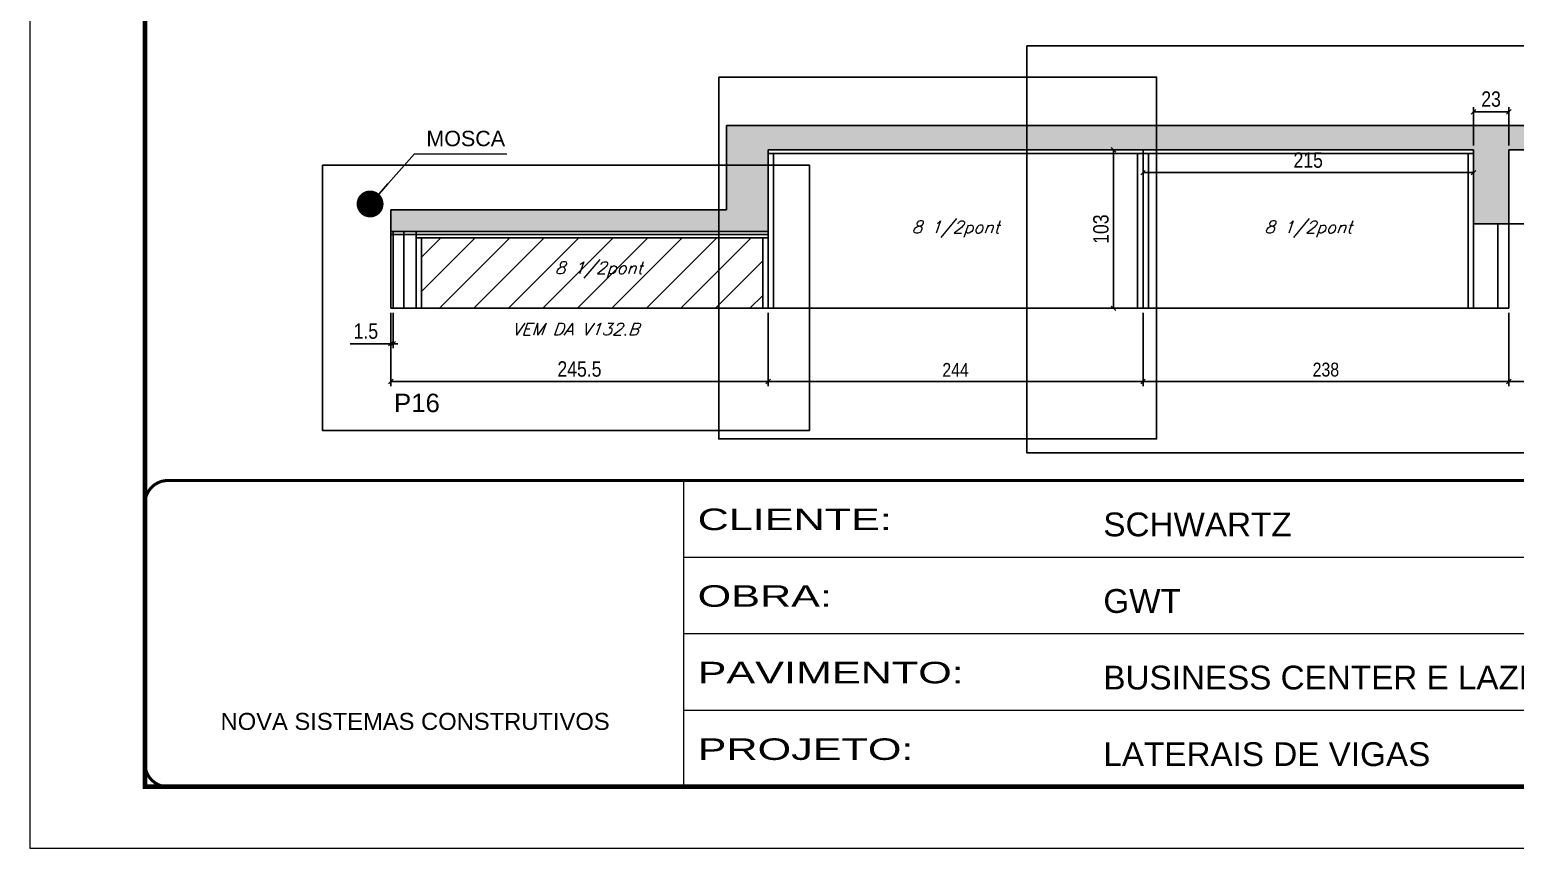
# Model space of a CAD drawing. Extents: x 2603 to 22413, y 1253 to 30260.
# Drawn here: x 2603 to 3570, y 23076 to 23609 of the extents above; entities that cross this region are included whole.
import ezdxf

# ---------------------------------------------------------------- set-up
doc = ezdxf.new("R2010")
doc.units = 0
doc.linetypes.add('CONTINUO', pattern=[0])
doc.linetypes.add('DASHED', pattern=[0.75, 0.5, -0.25])
for name, color, linetype in [('5', 5, 'Continuous'), ('COTA', 241, 'Continuous'), ('Painéis', 200, 'Continuous'), ('SARR_2.2x7', 40, 'Continuous'), ('SARR_3.5x7', 81, 'Continuous'), ('texto', 7, 'Continuous')]:
    doc.layers.add(name, color=color, linetype=linetype)
for name, color, linetype, lineweight in [('CARIMBO', 255, 'Continuous', 9), ('Folhas', 255, 'Continuous', 9), ('Hachura', 251, 'Continuous', 9), ('SARRAFO DE PRESSAO', 251, 'DASHED', 9)]:
    doc.layers.add(name, color=color, linetype=linetype, lineweight=lineweight)
doc.styles.add('ARIAL', font='arial.ttf')
doc.styles.add('COTA TECNICA', font='techl___.ttf', dxfattribs={"height": 10})
doc.styles.add('COTA TECNICA-50', font='techl___.ttf', dxfattribs={"height": 9})
doc.styles.add('Romans', font='romans.shx')
doc.styles.get("Standard").update_dxf_attribs({"font": 'arial.ttf'})
doc.styles.add('Tecnologia', font='')
doc.styles.get('Tecnologia').set_extended_font_data('Forgotten Futurist')
doc.dimstyles.new('3x', dxfattribs={"dimtxt": 10, "dimasz": 5, "dimexe": 7, "dimexo": 5, "dimgap": 4, "dimtad": 1, "dimdec": 4, "dimlfac": 0.333333, "dimdsep": 46, "dimtxsty": 'Standard', "dimblk": 'DOT', "dimcen": 0.09, "dimclrd": 1, "dimclre": 1, "dimclrt": 2, "dimadec": 0, "dimazin": 2, "dimtfac": 1, "dimtdec": 4, "dimtmove": 0, "dimatfit": 3, "dimldrblk": 'DOT', "dimfxl": 1, "dimtolj": 1, "dimtzin": 0, "dimlwd": 9, "dimlwe": 9, "dimarcsym": 0})
doc.dimstyles.new('COTA PAINEL-50', dxfattribs={"dimtxt": 9, "dimasz": 3, "dimexe": 3, "dimexo": 3, "dimgap": 3, "dimtad": 1, "dimdec": 1, "dimzin": 12, "dimdsep": 46, "dimtxsty": 'COTA TECNICA-50', "dimblk1": 'OBLIQUE', "dimblk2": 'OBLIQUE', "dimsah": 1, "dimcen": 0.9, "dimclrd": 4, "dimclre": 4, "dimclrt": 240, "dimadec": 1, "dimazin": 3, "dimtfac": 1, "dimtdec": 1, "dimtmove": 0, "dimatfit": 3, "dimfxl": 1, "dimtolj": 1, "dimtzin": 12, "dimarcsym": 0})
doc.dimstyles.new('PAINEL', dxfattribs={"dimtxt": 10, "dimasz": 3, "dimexe": 3, "dimexo": 3, "dimgap": 3, "dimtad": 1, "dimdec": 1, "dimzin": 12, "dimdsep": 46, "dimtxsty": 'COTA TECNICA', "dimblk1": 'OBLIQUE', "dimblk2": 'OBLIQUE', "dimsah": 1, "dimcen": 0.9, "dimclrd": 4, "dimclre": 4, "dimclrt": 240, "dimadec": 1, "dimazin": 3, "dimtfac": 1, "dimtdec": 1, "dimtmove": 0, "dimatfit": 3, "dimfxl": 1, "dimtolj": 1, "dimtzin": 12, "dimarcsym": 0})

# ---------------------------------------------------------------- blocks, each defined once
blk = doc.blocks.new('9999999999')
at = {"color": 30, "linetype": 'CONTINUO'}
for p, q in [((98564.56, 34230.21), (98564.56, 34429.45)), ((98564.56, 34379.64), (99583.98, 34379.64)), ((98564.56, 34329.83), (99487.98, 34329.83)), ((98564.56, 34280.02), (99487.98, 34280.02))]:
    blk.add_line(p, q, dxfattribs=at)
at = {"color": 30, "linetype": 'CONTINUO', "const_width": 2}
blk.add_lwpolyline([(99583.98, 34230.21), (99583.98, 34414.45, 0.414214), (99568.98, 34429.45), (98228.98, 34429.45, 0.414214), (98213.98, 34414.45), (98213.98, 34245.21, 0.414214), (98228.98, 34230.21), (99583.98, 34230.21)], format="xyb", dxfattribs=at)
at = {"layer": 'Folhas'}
blk.add_lwpolyline([(98138.98, 34190.21), (99623.98, 34190.21), (99623.98, 35240.21), (98138.98, 35240.21)], close=True, dxfattribs=at)
at = {"layer": 'Folhas', "color": 30, "const_width": 3}
blk.add_lwpolyline([(98213.98, 34230.21), (99583.98, 34230.21), (99583.98, 35200.21), (98213.98, 35200.21)], close=True, dxfattribs=at)
at = {"color": 7, "linetype": 'Continuous', "ltscale": 5, "style": 'ARIAL'}
for s, height, p in [('SCHWARTZ', 15.483, (98837.68, 34393.13)), ('GWT', 15.483, (98837.68, 34343.32)), ('BUSINESS CENTER E LAZER - PROJEÇÃO', 15.4829, (98837.68, 34293.51)), ('NOVA SISTEMAS CONSTRUTIVOS', 11.0592, (98263.19, 34267.21)), ('LATERAIS DE VIGAS', 15.4829, (98837.68, 34243.7))]:
    blk.add_text(s, height=height, dxfattribs=at).set_placement(p)
at = {"layer": 'Folhas', "color": 7, "style": 'Tecnologia', "width": 1.5}
for s, p in [('CLIENTE:', (98573.65, 34397.17)), ('OBRA:', (98573.65, 34347.31)), ('PAVIMENTO:', (98573.65, 34297.5)), ('PROJETO:', (98573.65, 34247.69))]:
    blk.add_text(s, height=14, dxfattribs=at).set_placement(p)
blk = doc.blocks.new('_Oblique')
at = {"color": 0, "linetype": 'ByBlock', "lineweight": -2}
blk.add_line((-0.5, -0.5), (0.5, 0.5), dxfattribs=at)
blk = doc.blocks.new('*D502')
at = {"layer": 'COTA', "color": 4, "linetype": 'ByBlock', "lineweight": -2, "transparency": 16777216}
for p, q in [((3083.49, 23424.53), (3083.49, 23376.89)), ((3327.49, 23424.53), (3327.49, 23376.89)), ((3083.49, 23379.89), (3327.49, 23379.89))]:
    blk.add_line(p, q, dxfattribs=at)
at = {"layer": 'Defpoints', "color": 0, "linetype": 'ByBlock', "transparency": 16777216}
for p in [(3083.49, 23427.53), (3327.49, 23427.53), (3327.49, 23379.89)]:
    blk.add_point(p, dxfattribs=at)
at = {"layer": 'COTA', "color": 4, "linetype": 'ByBlock', "lineweight": -2, "transparency": 16777216, "xscale": 3, "yscale": 3, "zscale": 3, "rotation": 180}
blk.add_blockref('_Oblique', (3083.49, 23379.89), dxfattribs=at)
at = {"layer": 'COTA', "color": 4, "linetype": 'ByBlock', "lineweight": -2, "transparency": 16777216, "xscale": 3, "yscale": 3, "zscale": 3}
blk.add_blockref('_Oblique', (3327.49, 23379.89), dxfattribs=at)
at = {"layer": 'COTA', "color": 240, "linetype": 'ByBlock', "transparency": 16777216, "insert": (3205.49, 23387.46), "char_height": 9, "attachment_point": 5, "style": 'COTA TECNICA-50'}
blk.add_mtext('\\A1;244', dxfattribs=at)
blk = doc.blocks.new('*D2711')
at = {"layer": 'COTA', "color": 4, "linetype": 'ByBlock', "lineweight": -2, "transparency": 16777216}
for p, q in [((3327.49, 23424.53), (3327.49, 23376.89)), ((3565.49, 23424.53), (3565.49, 23376.89)), ((3327.49, 23379.89), (3565.49, 23379.89))]:
    blk.add_line(p, q, dxfattribs=at)
at = {"layer": 'Defpoints', "color": 0, "linetype": 'ByBlock', "transparency": 16777216}
for p in [(3327.49, 23427.53), (3565.49, 23427.53), (3565.49, 23379.89)]:
    blk.add_point(p, dxfattribs=at)
at = {"layer": 'COTA', "color": 4, "linetype": 'ByBlock', "lineweight": -2, "transparency": 16777216, "xscale": 3, "yscale": 3, "zscale": 3, "rotation": 180}
blk.add_blockref('_Oblique', (3327.49, 23379.89), dxfattribs=at)
at = {"layer": 'COTA', "color": 4, "linetype": 'ByBlock', "lineweight": -2, "transparency": 16777216, "xscale": 3, "yscale": 3, "zscale": 3}
blk.add_blockref('_Oblique', (3565.49, 23379.89), dxfattribs=at)
at = {"layer": 'COTA', "color": 240, "linetype": 'ByBlock', "transparency": 16777216, "insert": (3446.49, 23387.61), "char_height": 9, "attachment_point": 5, "style": 'COTA TECNICA-50'}
blk.add_mtext('\\A1;238', dxfattribs=at)
blk = doc.blocks.new('*D2712')
at = {"layer": 'COTA', "color": 4, "linetype": 'ByBlock', "lineweight": -2, "transparency": 16777216}
for p, q in [((2837.99, 23424.53), (2837.99, 23376.89)), ((3083.49, 23424.53), (3083.49, 23376.89)), ((3083.49, 23379.89), (2837.99, 23379.89))]:
    blk.add_line(p, q, dxfattribs=at)
at = {"layer": 'Defpoints', "color": 0, "linetype": 'ByBlock', "transparency": 16777216}
for p in [(2837.99, 23427.53), (3083.49, 23427.53), (2837.99, 23379.89)]:
    blk.add_point(p, dxfattribs=at)
at = {"layer": 'COTA', "color": 4, "linetype": 'ByBlock', "lineweight": -2, "transparency": 16777216, "xscale": 3, "yscale": 3, "zscale": 3, "rotation": 180}
blk.add_blockref('_Oblique', (2837.99, 23379.89), dxfattribs=at)
at = {"layer": 'COTA', "color": 4, "linetype": 'ByBlock', "lineweight": -2, "transparency": 16777216, "xscale": 3, "yscale": 3, "zscale": 3}
blk.add_blockref('_Oblique', (3083.49, 23379.89), dxfattribs=at)
at = {"layer": 'COTA', "color": 240, "linetype": 'ByBlock', "transparency": 16777216, "insert": (2960.74, 23388), "char_height": 10, "attachment_point": 5, "style": 'COTA TECNICA'}
blk.add_mtext('\\A1;245.5', dxfattribs=at)
blk = doc.blocks.new('*D2713')
at = {"layer": 'COTA', "color": 4, "linetype": 'ByBlock', "lineweight": -2, "transparency": 16777216}
for p, q in [((2837.99, 23424.53), (2837.99, 23401.52)), ((2839.49, 23424.53), (2839.49, 23401.52)), ((2837.99, 23404.52), (2811.48, 23404.52)), ((2839.49, 23404.52), (2837.99, 23404.52)), ((2839.49, 23404.52), (2842.49, 23404.52))]:
    blk.add_line(p, q, dxfattribs=at)
at = {"layer": 'Defpoints', "color": 0, "linetype": 'ByBlock', "transparency": 16777216}
for p in [(2837.99, 23427.53), (2839.49, 23427.53), (2837.99, 23404.52)]:
    blk.add_point(p, dxfattribs=at)
at = {"layer": 'COTA', "color": 4, "linetype": 'ByBlock', "lineweight": -2, "transparency": 16777216, "xscale": 3, "yscale": 3, "zscale": 3}
blk.add_blockref('_Oblique', (2837.99, 23404.52), dxfattribs=at)
at = {"layer": 'COTA', "color": 4, "linetype": 'ByBlock', "lineweight": -2, "transparency": 16777216, "xscale": 3, "yscale": 3, "zscale": 3, "rotation": 180}
blk.add_blockref('_Oblique', (2839.49, 23404.52), dxfattribs=at)
at = {"layer": 'COTA', "color": 240, "linetype": 'ByBlock', "transparency": 16777216, "insert": (2821.74, 23412.63), "char_height": 10, "attachment_point": 5, "style": 'COTA TECNICA'}
blk.add_mtext('\\A1;1.5', dxfattribs=at)
blk = doc.blocks.new('*D2714')
at = {"layer": 'COTA', "color": 4, "linetype": 'ByBlock', "lineweight": -2, "transparency": 16777216}
for p, q in [((3809.49, 23479.53), (3809.49, 23376.89)), ((3565.49, 23424.53), (3565.49, 23376.89)), ((3565.49, 23379.89), (3809.49, 23379.89))]:
    blk.add_line(p, q, dxfattribs=at)
at = {"layer": 'Defpoints', "color": 0, "linetype": 'ByBlock', "transparency": 16777216}
for p in [(3809.49, 23482.53), (3565.49, 23427.53), (3809.49, 23379.89)]:
    blk.add_point(p, dxfattribs=at)
at = {"layer": 'COTA', "color": 4, "linetype": 'ByBlock', "lineweight": -2, "transparency": 16777216, "xscale": 3, "yscale": 3, "zscale": 3, "rotation": 180}
blk.add_blockref('_Oblique', (3565.49, 23379.89), dxfattribs=at)
at = {"layer": 'COTA', "color": 4, "linetype": 'ByBlock', "lineweight": -2, "transparency": 16777216, "xscale": 3, "yscale": 3, "zscale": 3}
blk.add_blockref('_Oblique', (3809.49, 23379.89), dxfattribs=at)
at = {"layer": 'COTA', "color": 240, "linetype": 'ByBlock', "transparency": 16777216, "insert": (3687.49, 23387.96), "char_height": 10, "attachment_point": 5, "style": 'COTA TECNICA'}
blk.add_mtext('\\A1;244', dxfattribs=at)
blk = doc.blocks.new('*D1627')
at = {"layer": 'COTA', "color": 4, "linetype": 'ByBlock', "lineweight": -2, "transparency": 16777216}
for p, q in [((3542.49, 23533.53), (3542.49, 23558.36)), ((3542.49, 23555.36), (3565.49, 23555.36)), ((3565.49, 23533.53), (3565.49, 23558.36))]:
    blk.add_line(p, q, dxfattribs=at)
at = {"layer": 'Defpoints', "color": 0, "linetype": 'ByBlock', "transparency": 16777216}
for p in [(3565.49, 23555.36), (3542.49, 23530.53), (3565.49, 23530.53)]:
    blk.add_point(p, dxfattribs=at)
at = {"layer": 'COTA', "color": 4, "linetype": 'ByBlock', "lineweight": -2, "transparency": 16777216, "xscale": 3, "yscale": 3, "zscale": 3, "rotation": 180}
blk.add_blockref('_Oblique', (3542.49, 23555.36), dxfattribs=at)
at = {"layer": 'COTA', "color": 4, "linetype": 'ByBlock', "lineweight": -2, "transparency": 16777216, "xscale": 3, "yscale": 3, "zscale": 3}
blk.add_blockref('_Oblique', (3565.49, 23555.36), dxfattribs=at)
at = {"layer": 'COTA', "color": 240, "linetype": 'ByBlock', "transparency": 16777216, "insert": (3553.99, 23563.58), "char_height": 10, "attachment_point": 5, "style": 'COTA TECNICA'}
blk.add_mtext('\\A1;23', dxfattribs=at)
blk = doc.blocks.new('_Dot')
at = {"color": 0, "linetype": 'ByBlock', "lineweight": -2}
blk.add_line((-0.5, 0), (-1, 0), dxfattribs=at)
at = {"color": 0, "linetype": 'ByBlock', "const_width": 0.5}
blk.add_lwpolyline([(-0.25, 0, 1), (0.25, 0, 1)], format="xyb", close=True, dxfattribs=at)
blk = doc.blocks.new('*D1477')
at = {"layer": 'COTA', "color": 4, "linetype": 'ByBlock', "lineweight": -2, "transparency": 16777216}
for p, q in [((3324.49, 23530.53), (3305.34, 23530.53)), ((3308.34, 23530.53), (3308.34, 23427.53)), ((3324.49, 23427.53), (3305.34, 23427.53))]:
    blk.add_line(p, q, dxfattribs=at)
at = {"layer": 'Defpoints', "color": 0, "linetype": 'ByBlock', "transparency": 16777216}
for p in [(3327.49, 23530.53), (3308.34, 23427.53), (3327.49, 23427.53)]:
    blk.add_point(p, dxfattribs=at)
at = {"layer": 'COTA', "color": 4, "linetype": 'ByBlock', "lineweight": -2, "transparency": 16777216, "xscale": 3, "yscale": 3, "zscale": 3}
for p, rotation in [((3308.34, 23530.53), 90), ((3308.34, 23427.53), 270)]:
    blk.add_blockref('_Oblique', p, dxfattribs=dict(at, rotation=rotation))
at = {"layer": 'COTA', "color": 240, "linetype": 'ByBlock', "transparency": 16777216, "insert": (3300.12, 23479.03), "char_height": 10, "attachment_point": 5, "rotation": 90, "style": 'COTA TECNICA'}
blk.add_mtext('\\A1;103', dxfattribs=at)
blk = doc.blocks.new('*D3232')
at = {"layer": 'COTA', "color": 4, "lineweight": -2, "transparency": 16777216}
for p, q in [((3327.49, 23525.33), (3327.49, 23512.78)), ((3542.49, 23525.33), (3542.49, 23512.78)), ((3327.49, 23515.78), (3542.49, 23515.78))]:
    blk.add_line(p, q, dxfattribs=at)
at = {"layer": 'Defpoints', "color": 0, "transparency": 16777216}
for p in [(3327.49, 23528.33), (3542.49, 23528.33), (3542.49, 23515.78)]:
    blk.add_point(p, dxfattribs=at)
at = {"layer": 'COTA', "color": 4, "lineweight": -2, "transparency": 16777216, "xscale": 3, "yscale": 3, "zscale": 3, "rotation": 180}
blk.add_blockref('_Oblique', (3327.49, 23515.78), dxfattribs=at)
at = {"layer": 'COTA', "color": 4, "lineweight": -2, "transparency": 16777216, "xscale": 3, "yscale": 3, "zscale": 3}
blk.add_blockref('_Oblique', (3542.49, 23515.78), dxfattribs=at)
at = {"layer": 'COTA', "color": 240, "transparency": 16777216, "insert": (3434.99, 23523.89), "char_height": 10, "attachment_point": 5, "style": 'COTA TECNICA'}
blk.add_mtext('\\A1;215', dxfattribs=at)

msp = doc.modelspace()

# ---------------------------------------------------------------- hatches: boundary and pattern name
at = {"layer": 'COTA', "linetype": 'ByBlock'}
h = msp.add_hatch(dxfattribs=at)
h.set_pattern_fill('AR-CONC', color=256, scale=0.03)
h.set_pattern_definition([(50, (-126418.0314, -5420.612), (5.46554007, -0.47817257), [0.5715, -6.2865]), (355, (-126418.0314, -5420.612), (-1.05730264, 5.73170536), [0.4572, -5.02921753]), (100.4514447, (-126417.576, -5420.652), (4.40823741, 5.25353256), [0.48570026, -5.34270734]), (46.1842, (-126418.0314, -5419.088), (8.13237123, -1.26126984), [0.85725, -9.42975]), (96.6355576, (-126417.354, -5419.193), (7.122124, 7.42278374), [0.7285507, -8.01406824]), (351.184151, (-126418.031, -5419.088), (7.122124, 7.42278374), [0.685799, -7.54379196]), (21, (-126417.2694, -5419.469), (4.54843174, -3.06795595), [0.5715, -6.2865]), (326, (-126417.2694, -5419.469), (1.85406085, 5.52563898), [0.4572, -5.0292]), (71.451445, (-126416.8904, -5419.7246), (6.40249258, 2.45768307), [0.48570026, -5.34269813]), (37.5, (-126418.0314, -5420.612), (0.092658098, 2.536651166), [0, -4.96824, 0, -5.1054, 0, -5.04825]), (7.5, (-126418.0314, -5420.612), (2.004589875, 3.005417245), [0, -2.91084, 0, -4.85394, 0, -1.92405]), (327.5, (-126419.7307, -5420.612), (4.067717855, -0.17186232), [0, -1.905, 0, -5.9436, 0, -7.8867]), (317.5, (-126420.4927, -5420.612), (4.44387544, 0.76279473), [0, -2.4765, 0, -3.94716, 0, -5.6007])])
h.paths.add_polyline_path([(3542.49, 23530.53), (3542.49, 23482.53), (3565.49, 23482.53), (3565.49, 23530.53), (3769.99, 23530.53), (3769.99, 23517.53), (3957.49, 23517.53), (3957.49, 23531.53), (3802.99, 23531.53), (3802.99, 23546.53), (3056.49, 23546.53), (3056.49, 23491.53), (2837.99, 23491.53), (2837.99, 23477.53), (3083.49, 23477.53), (3083.49, 23530.53)])
at = {"layer": 'Hachura', "linetype": 'ByBlock'}
h = msp.add_hatch(dxfattribs=at)
h.set_pattern_fill('ANSI31', color=256, scale=5)
h.set_pattern_definition([(45, (-126418.031, -5371.03), (-11.2253202, 11.2253202), [])])
h.paths.add_polyline_path([(3079.99, 23427.53), (3079.99, 23473.33), (2857.99, 23473.33), (2857.99, 23427.53)])
h.paths.add_polyline_path([(3766.49, 23482.53), (3766.49, 23528.33), (3583.99, 23528.33), (3583.99, 23482.53)])
h.paths.add_polyline_path([(3805.99, 23482.53), (3805.99, 23515.33), (3769.99, 23515.33), (3769.99, 23482.53)])

# ---------------------------------------------------------------- linework, layer by layer
at = {"layer": 'COTA', "linetype": 'ByBlock'}
for p, q in [((3802.99, 23546.53), (3056.49, 23546.53)), ((3056.49, 23546.53), (3056.49, 23491.53)), ((2837.99, 23477.53), (2837.99, 23491.53)), ((2837.99, 23491.53), (3056.49, 23491.53))]:
    msp.add_line(p, q, dxfattribs=at)
at = {"layer": 'COTA'}
for points in [[(3251.85, 23598.24), (3594.22, 23598.24), (3594.22, 23333.59), (3251.85, 23333.59)], [(3051.41, 23577.92), (3336.29, 23577.92), (3336.29, 23342.58), (3051.41, 23342.58)]]:
    msp.add_lwpolyline(points, close=True, dxfattribs=at)
at = {"layer": 'COTA', "linetype": 'ByBlock'}
msp.add_lwpolyline([(2793.56, 23520.69), (3110.36, 23520.69), (3110.36, 23347.99), (2793.56, 23347.99)], close=True, dxfattribs=at)
at = {"layer": 'Painéis', "linetype": 'Continuous'}
for p, q in [((3083.49, 23427.53), (3083.49, 23530.53)), ((3083.49, 23530.53), (3542.49, 23530.53)), ((3327.49, 23427.53), (3327.49, 23530.53)), ((3542.49, 23530.53), (3542.49, 23482.53)), ((3565.49, 23530.53), (3565.49, 23427.53)), ((3565.49, 23530.53), (3769.99, 23530.53)), ((2837.99, 23427.53), (2837.99, 23477.53)), ((2837.99, 23477.53), (3083.49, 23477.53)), ((2837.99, 23475.53), (3083.49, 23475.53)), ((2839.49, 23477.53), (2839.49, 23427.53)), ((3957.49, 23482.53), (3542.49, 23482.53)), ((3565.49, 23427.53), (2837.99, 23427.53))]:
    msp.add_line(p, q, dxfattribs=at)
at = {"layer": 'SARR_2.2x7', "linetype": 'Continuous'}
for p, q in [((3083.49, 23528.33), (3327.49, 23528.33)), ((3327.49, 23528.33), (3542.49, 23528.33)), ((2846.49, 23477.53), (2846.49, 23427.53)), ((3558.49, 23482.53), (3558.49, 23427.53)), ((2854.49, 23473.33), (3083.49, 23473.33))]:
    msp.add_line(p, q, dxfattribs=at)
at = {"layer": 'SARR_3.5x7'}
for p, q in [((3086.99, 23528.33), (3086.99, 23427.53)), ((3323.99, 23528.33), (3323.99, 23427.53)), ((3330.99, 23528.33), (3330.99, 23427.53)), ((3538.99, 23528.33), (3538.99, 23427.53)), ((2854.49, 23477.53), (2854.49, 23427.53)), ((3542.49, 23482.53), (3542.49, 23427.53)), ((2857.99, 23473.33), (2857.99, 23427.53)), ((3079.99, 23473.33), (3079.99, 23427.53))]:
    msp.add_line(p, q, dxfattribs=at)

# ---------------------------------------------------------------- block references
at = {"layer": 'SARRAFO DE PRESSAO', "color": 6, "linetype": 'ByBlock'}
msp.add_blockref('9999999999', (-95536.01, -11113.91), dxfattribs=at)

# ---------------------------------------------------------------- texts
at = {"layer": '5', "linetype": 'Continuous'}
msp.add_text('P16', height=12, rotation=0.00004, dxfattribs=at).set_placement((2840.06, 23359.99))
at = {"layer": 'CARIMBO', "style": 'ARIAL'}
msp.add_text('MOSCA', height=10, dxfattribs=at).set_placement((2861.11, 23532.99))
at = {"layer": 'texto', "color": 2, "char_height": 8, "attachment_point": 5, "style": 'Romans'}
for s, insert in [('{\\Q19;\\C256;8 1/2pont}', (3205.49, 23479.03)), ('{\\Q19;\\C256;8 1/2pont}', (3434.99, 23479.03)), ('{\\Q19;\\C256;8 1/2pont}', (2973.24, 23452.53)), ('{\\Q19;\\C256;VEM DA V132.B}', (2957.99, 23413.96))]:
    msp.add_mtext(s, dxfattribs=dict(at, insert=insert))

# ---------------------------------------------------------------- dimensions: what is measured, and where the dimension line sits
at = {"layer": 'COTA', "linetype": 'ByBlock'}
for base, p1, p2, picture, middle in [((3565.49, 23555.36), (3542.49, 23530.53), (3565.49, 23530.53), '*D1627', (3553.99, 23563.58)), ((3809.49, 23379.89), (3565.49, 23427.53), (3809.49, 23482.53), '*D2714', (3687.49, 23387.96))]:
    dim = msp.add_linear_dim(base=base, p1=p1, p2=p2, dimstyle='PAINEL', dxfattribs=at)
    dim.commit()
    dim.dimension.update_dxf_attribs({"geometry": picture, "text_midpoint": middle})
for base, p1, p2, angle, picture, middle in [((3308.34, 23427.53), (3327.49, 23530.53), (3327.49, 23427.53), 90, '*D1477', (3300.12, 23479.03)), ((2837.99, 23404.52), (2839.49, 23427.53), (2837.99, 23427.53), 180, '*D2713', (2821.74, 23412.63)), ((2837.99, 23379.89), (3083.49, 23427.53), (2837.99, 23427.53), 180, '*D2712', (2960.74, 23388))]:
    dim = msp.add_linear_dim(base=base, p1=p1, p2=p2, angle=angle, dimstyle='PAINEL', dxfattribs=at)
    dim.commit()
    dim.dimension.update_dxf_attribs({"geometry": picture, "text_midpoint": middle})
at = {"layer": 'COTA'}
dim = msp.add_linear_dim(base=(3542.49, 23515.78), p1=(3327.49, 23528.33), p2=(3542.49, 23528.33), dimstyle='PAINEL', dxfattribs=at)
dim.commit()
dim.dimension.update_dxf_attribs({"geometry": '*D3232', "text_midpoint": (3434.99, 23523.89)})
at = {"layer": 'COTA', "linetype": 'ByBlock'}
dim = msp.add_linear_dim(base=(3327.49, 23379.89), p1=(3083.49, 23427.53), p2=(3327.49, 23427.53), angle=180, dimstyle='COTA PAINEL-50', override={"dimarcsym": 1}, dxfattribs=at)
dim.commit()
dim.dimension.update_dxf_attribs({"geometry": '*D502', "text_midpoint": (3205.49, 23387.46)})
dim = msp.add_linear_dim(base=(3565.49, 23379.89), p1=(3327.49, 23427.53), p2=(3565.49, 23427.53), dimstyle='COTA PAINEL-50', override={"dimarcsym": 1}, dxfattribs=at)
dim.commit()
dim.dimension.update_dxf_attribs({"geometry": '*D2711', "text_midpoint": (3446.49, 23387.61)})

# ---------------------------------------------------------------- leaders
at = {"layer": 'Hachura'}
msp.add_leader([(2824.48, 23495.4), (2853.33, 23527.99), (2913.39, 23527.99)], dimstyle='3x', override={"dimasz": 17.5, "dimgap": 4, "dimtad": 0}, dxfattribs=at)

doc.saveas('drawing.dxf')
